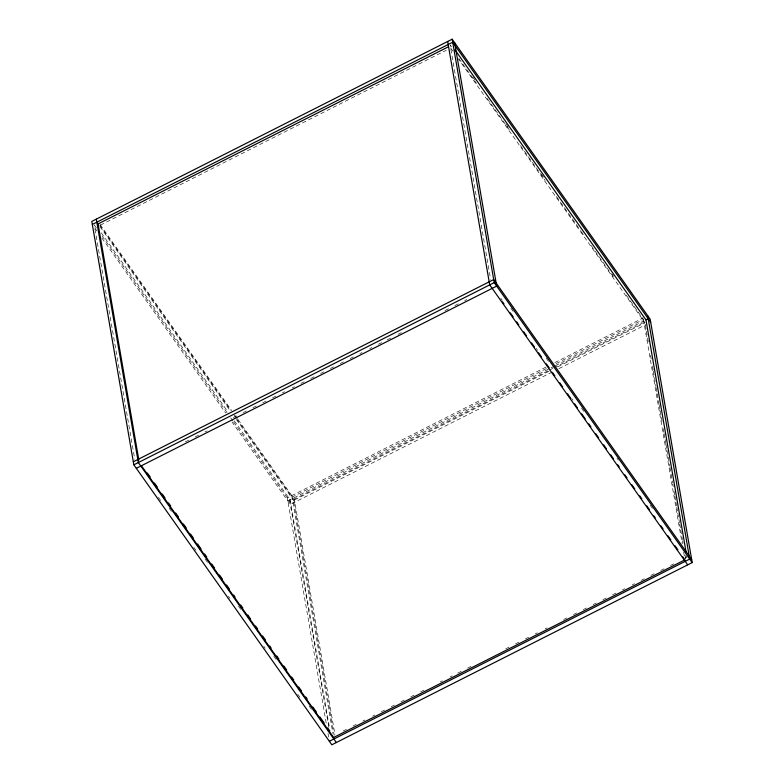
<?xml version="1.0" encoding="UTF-8"?>
<svg xmlns="http://www.w3.org/2000/svg" width="784" height="784" viewBox="0 0 784 784"><rect width="100%" height="100%" fill="white"/><g stroke="black" fill="none" stroke-linecap="round" stroke-linejoin="round"><path stroke-width="0.59" stroke-dasharray="3.92 2.94" d="M96.922 230.957L94.795 227.958L96.295 227.203M100.391 225.135L446.302 50.225M185.298 441.902L189.659 439.697M195.118 436.943L199.479 434.728M204.938 431.974L207.123 430.867M233.309 417.627L236.582 415.971M243.128 412.658L246.401 411.012M252.948 407.7L256.221 406.043M262.767 402.731L266.041 401.075M272.587 397.762L275.86 396.106M282.407 392.804L284.592 391.696M292.236 387.835L294.412 386.728M300.958 383.415L304.231 381.769M310.778 378.456L314.061 376.8M320.607 373.488L323.88 371.832M330.427 368.519L333.7 366.863M340.246 363.56L343.519 361.904M350.066 358.592L353.339 356.936M359.885 353.623L362.071 352.526M369.705 348.664L371.89 347.557M378.437 344.245L381.71 342.588M387.169 339.835L391.53 337.63M398.076 334.317L401.349 332.661M444.998 310.591L449.359 308.386M454.818 305.623L459.189 303.418M464.638 300.654L466.823 299.557M546.066 367.059L287.316 497.889L326.33 723.799M554.798 362.639L643.184 317.951M546.33 368.578L292.079 497.134L236.925 419.146M556.15 363.609L643.439 319.47L625.769 294.48M287.836 500.937L549.868 368.441M550.956 367.892L554.229 366.236M555.317 365.687L643.703 320.999M328.81 727.297L289.786 501.388L548.535 370.558M549.633 370.009L552.906 368.353M553.994 367.794L644.566 321.999M548.918 371.302L293.579 500.408L334.16 735.323M557.649 366.883L644.948 322.743L458.444 59.016M552.338 371.949L290.315 504.435L231.976 421.939M558.884 368.637L646.183 324.498M343.157 731.011L346.43 729.355M352.976 726.053L356.25 724.396M362.796 721.084L364.981 719.977M372.616 716.115L374.801 715.018M381.347 711.705L384.621 710.049M391.167 706.737L394.44 705.081M400.987 701.768L404.26 700.112M410.806 696.809L414.079 695.153M420.636 691.841L423.909 690.185M440.275 681.913L442.45 680.806M450.094 676.945L452.28 675.837M457.729 673.084L462.099 670.879M467.548 668.115L471.919 665.91M505.739 648.799L509.022 647.153M515.568 643.84L518.841 642.184M525.388 638.872L528.661 637.216M535.207 633.903L537.393 632.806M545.027 628.944L547.212 627.837M563.578 619.566L566.852 617.91M573.398 614.597L576.671 612.941M583.218 609.629L586.491 607.972M593.037 604.66L596.31 603.014M602.857 599.701L606.13 598.045M612.676 594.733L615.95 593.076M622.496 589.764L624.681 588.666M632.325 584.805L634.501 583.698M641.047 580.385L644.321 578.729M650.867 575.417L654.15 573.77M660.696 570.458L663.97 568.802M670.516 565.489L673.789 563.833M684.697 558.316L686.951 557.179L685.539 555.18M451.555 46.981L450.143 44.982L451.819 48.5M472.762 76.979L475.594 80.977M506.003 123.97L508.826 127.968M541.352 173.97L544.89 178.968M612.069 273.959L613.48 275.958M458.885 58.496L476.564 83.496M487.168 98.49L509.796 130.487M520.409 145.491L545.154 180.487M556.464 196.48L580.513 230.486M581.218 231.486L583.335 234.485M591.116 245.48L614.45 278.477M450.663 48.02L452.789 51.019M510.884 308.2L513.706 312.199M546.232 358.2L549.77 363.198M581.591 408.19L585.129 413.188M616.949 458.189L618.36 460.188M650.181 505.18L653.719 510.178M500.849 298.341L502.26 300.341M536.207 348.341L537.618 350.34M571.565 398.331L572.977 400.33M100.185 224.636L231.711 410.62M235.249 415.618L237.366 418.627M238.081 419.626L294.294 499.114L334.974 734.657M99.744 225.165L230.565 410.14M234.093 415.148L236.219 418.146M100.009 226.684L230.114 410.669M236.484 419.665L294.813 502.152M101.293 232.819L227.87 411.806M234.23 420.802L290.09 499.8L329.623 728.689M96.393 227.919L94.276 224.92L94.795 227.958M102.047 235.915L227.213 412.903M230.741 417.901L232.868 420.9M233.573 421.9L289.786 501.388M101.871 237.964L225.616 412.943M169.158 508.14L172.686 513.138M205.222 559.139L208.044 563.137M238.454 606.13L241.276 610.128M273.812 656.13L277.34 661.128M309.161 706.119L311.993 710.118M158.417 497.281L161.249 501.28M193.775 547.271L195.892 550.28M228.418 596.271L229.839 598.27M263.777 646.271L265.188 648.27M297.714 694.261L299.841 697.26M645.359 325.154L646.192 329.976M646.398 331.181L648.691 344.431M650.563 355.27L651.19 358.886M652.435 366.108L653.062 369.725M653.268 370.93L655.973 386.59M656.179 387.796L657.012 392.617M657.217 393.823L658.883 403.456M659.089 404.662L659.922 409.483M660.138 410.689L662.01 421.527M663.254 428.76L663.881 432.366M664.087 433.572L664.92 438.393M665.126 439.599L665.753 443.215M665.959 444.42L666.792 449.232M666.998 450.437L669.703 466.098M669.918 467.303L672.623 482.964M672.829 484.169L673.24 486.58M674.073 491.401L674.701 495.018M674.906 496.223L675.739 501.035M675.945 502.24L676.572 505.856M676.778 507.062L677.611 511.883M677.817 513.089L679.483 522.722M679.689 523.928L680.522 528.749M680.737 529.955L682.403 539.588M682.609 540.793L683.021 543.204M685.108 555.248L685.726 558.865M643.439 319.47L682.198 543.861M683.658 552.299L684.285 555.905M450.869 49.225L490.617 279.32M291.815 495.615L332.916 733.569M327.996 733.442L328.623 737.048M95.001 229.163L134.75 459.257"/><path stroke-width="1.18" d="M452.172 39.2L91.797 221.421L133.839 464.824L331.828 744.8L692.203 562.579L650.161 319.176L452.172 39.2L494.214 282.612L692.203 562.579M92.326 224.459L452.691 42.238L650.681 322.214M138.846 460.051L98.069 223.93L448.34 46.824M133.319 461.786L493.685 279.565L691.674 559.541M133.839 464.824L494.214 282.612M136.318 468.322L496.684 286.111L454.642 42.699M686.118 552.357L645.957 319.852L648.211 318.716M333.857 739.018L333.602 737.499L684.961 559.835L685.226 561.364M329.358 741.301L689.724 559.08L647.682 315.678M455.034 49.882L645.957 319.852M502.524 301.86L503.945 303.859M510.306 312.865L513.138 316.863M516.666 321.861L518.792 324.86M523.741 331.857L526.564 335.856M531.523 342.863L534.345 346.861M538.588 352.859L541.421 356.857M546.37 363.854L549.192 367.853M552.73 372.861L554.856 375.859M559.805 382.857L562.628 386.855M567.577 393.852L570.409 397.851M574.652 403.858L577.485 407.856M581.718 413.854L585.256 418.852M588.794 423.85L590.911 426.849M595.869 433.846L598.692 437.854M603.641 444.851L606.473 448.85M610.716 454.847L613.539 458.846M617.782 464.843L619.203 466.843M624.858 474.849L626.975 477.848M631.924 484.845L634.756 488.844M639.705 495.841L641.831 498.84M646.78 505.847L649.603 509.845M653.846 515.843L655.267 517.842M660.922 525.839L663.039 528.837M667.988 535.844L670.82 539.843M675.063 545.84L677.886 549.839M682.844 556.836L684.256 558.835M687.695 564.862L489.706 284.886L447.664 41.474M96.824 222.186L98.069 223.93M147.363 473.007L150.195 477.005M154.438 483.003L157.261 487.001M162.219 493.998L165.042 498.007M168.58 503.005L170.696 506.003M175.645 513.001L178.478 516.999M183.427 523.996L186.259 527.995M190.502 534.002L193.325 538M197.568 543.998L201.106 548.996M204.644 553.994L206.76 556.993M211.709 564L214.542 567.998M219.491 574.995L222.323 578.994M226.566 584.991L229.389 588.99M233.632 594.997L235.043 596.996M240.708 604.993L242.824 607.992M247.773 614.989L250.606 618.988M255.555 625.995L257.671 628.993M262.62 635.991L265.453 639.989M269.696 645.987L271.107 647.986M276.772 655.983L278.888 658.991M283.837 665.988L286.67 669.987M291.619 676.984L293.735 679.983M298.684 686.98L301.517 690.988M305.76 696.986L307.171 698.985M312.826 706.982L316.364 711.98M319.901 716.978L324.145 722.985M327.683 727.983L329.799 730.982M141.267 465.529L333.602 737.499M336.336 742.526L138.347 462.55L96.305 219.138"/></g></svg>
